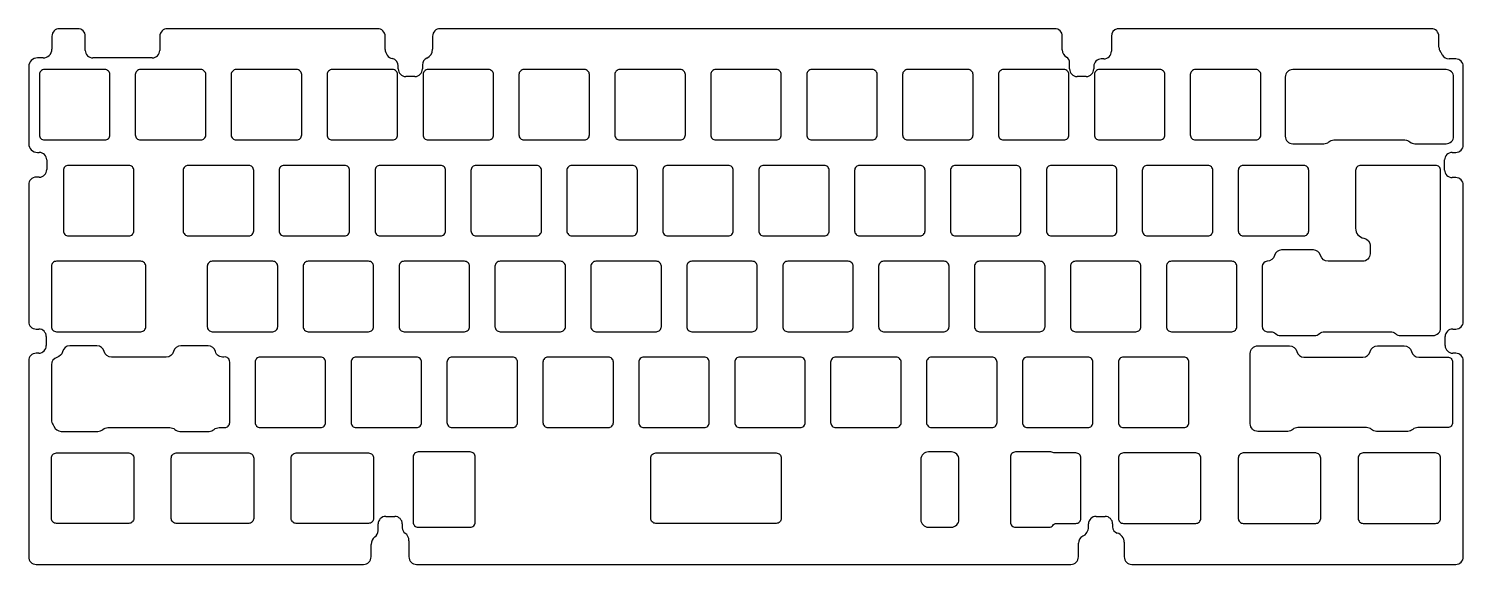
# Model space of a CAD drawing. Header units: millimetres. Extents: x -323 to -39, y 5 to 112.
import ezdxf

# ---------------------------------------------------------------- set-up
doc = ezdxf.new("R2010")
doc.units = ezdxf.units.MM
doc.header["$MEASUREMENT"] = 0

msp = doc.modelspace()

# ---------------------------------------------------------------- linework, layer by layer
for p, q in [((-313.75, 111.79), (-317.39, 111.79)), ((-254.19, 111.79), (-295.95, 111.79)), ((-126.5, 111.79), (-241.77, 111.79)), ((-126.5, 111.75), (-126.5, 111.79)), ((-119.69, 111.79), (-126.15, 111.79)), ((-44.89, 111.79), (-107.3, 111.79)), ((-107.3, 111.79), (-107.3, 111.75)), ((-318.89, 110.29), (-318.89, 107.73)), ((-312.25, 107.48), (-312.25, 110.29)), ((-297.45, 110.29), (-297.45, 107.48)), ((-252.69, 107.68), (-252.69, 110.29)), ((-243.27, 110.29), (-243.27, 107.69)), ((-118.19, 107.59), (-118.19, 110.29)), ((-108.45, 110.29), (-108.45, 107.29)), ((-43.39, 108.11), (-43.39, 110.29)), ((-320.64, 105.98), (-321.75, 105.98)), ((-298.95, 105.98), (-310.75, 105.98)), ((-109.95, 105.79), (-110.45, 105.79)), ((-40.05, 105.79), (-41.38, 105.79)), ((-323.5, 104.23), (-323.5, 88.95)), ((-250.1, 103.79), (-250.1, 104.38)), ((-245.3, 104.58), (-245.3, 103.79)), ((-116.75, 103.79), (-116.75, 105.02)), ((-111.95, 104.29), (-111.95, 103.79)), ((-38.55, 88.7), (-38.55, 104.29)), ((-246.8, 102.29), (-248.6, 102.29)), ((-113.45, 102.29), (-115.25, 102.29)), ((-321.75, 87.2), (-321.4, 87.2)), ((-319.9, 85.7), (-319.9, 83.78)), ((-42.25, 83.7), (-42.25, 85.7)), ((-40.75, 87.2), (-40.05, 87.2)), ((-323.5, 80.78), (-323.5, 53.6)), ((-321.4, 82.28), (-322, 82.28)), ((-40.05, 82.2), (-40.75, 82.2)), ((-38.55, 53.6), (-38.55, 80.7)), ((-322, 52.1), (-321.5, 52.1)), ((-40.65, 52.1), (-40.05, 52.1)), ((-320, 50.6), (-320, 48.8)), ((-42.15, 48.8), (-42.15, 50.6)), ((-323.5, 45.8), (-323.5, 6.84)), ((-321.5, 47.3), (-322, 47.3)), ((-40.05, 47.3), (-40.65, 47.3)), ((-38.55, 6.84), (-38.55, 45.8)), ((-252.59, 14.87), (-250.79, 14.87)), ((-111.5, 14.87), (-109.7, 14.87)), ((-254.09, 12), (-254.09, 13.37)), ((-249.29, 13.37), (-249.29, 12.6)), ((-113, 12.75), (-113, 13.37)), ((-108.2, 13.37), (-108.2, 12.8)), ((-255.49, 6.84), (-255.49, 9.31)), ((-247.96, 10), (-247.96, 6.84)), ((-114.99, 6.84), (-114.99, 9.56)), ((-105.9, 9.73), (-105.9, 6.84)), ((-322, 5.34), (-256.99, 5.34)), ((-246.46, 5.34), (-116.49, 5.34)), ((-104.4, 5.34), (-40.05, 5.34))]:
    msp.add_line(p, q)
for points in [[(-308.37, 103.67), (-320.37, 103.67, 0.414214), (-321.37, 102.67), (-321.37, 90.67, 0.414214), (-320.37, 89.67), (-308.37, 89.67, 0.414214), (-307.37, 90.67), (-307.37, 102.67, 0.414214)], [(-302.32, 102.67), (-302.32, 90.67, 0.414214), (-301.32, 89.67), (-289.32, 89.67, 0.414214), (-288.32, 90.67), (-288.32, 102.67, 0.414214), (-289.32, 103.67), (-301.32, 103.67, 0.414214)], [(-283.27, 102.67), (-283.27, 90.67, 0.414214), (-282.27, 89.67), (-270.27, 89.67, 0.414214), (-269.27, 90.67), (-269.27, 102.67, 0.414214), (-270.27, 103.67), (-282.27, 103.67, 0.414214)], [(-263.22, 89.67), (-251.22, 89.67, 0.414214), (-250.22, 90.67), (-250.22, 102.67, 0.414214), (-251.22, 103.67), (-263.22, 103.67, 0.414214), (-264.22, 102.67), (-264.22, 90.67, 0.414214)], [(-245.17, 102.67), (-245.17, 90.67, 0.414214), (-244.17, 89.67), (-232.17, 89.67, 0.414214), (-231.17, 90.67), (-231.17, 102.67, 0.414214), (-232.17, 103.67), (-244.17, 103.67, 0.414214)], [(-226.12, 102.67), (-226.12, 90.67, 0.414214), (-225.12, 89.67), (-213.12, 89.67, 0.414214), (-212.12, 90.67), (-212.12, 102.67, 0.414214), (-213.12, 103.67), (-225.12, 103.67, 0.414214)], [(-207.07, 102.67), (-207.07, 90.67, 0.414214), (-206.07, 89.67), (-194.07, 89.67, 0.414214), (-193.07, 90.67), (-193.07, 102.67, 0.414214), (-194.07, 103.67), (-206.07, 103.67, 0.414214)], [(-188.02, 102.67), (-188.02, 90.67, 0.414214), (-187.02, 89.67), (-175.02, 89.67, 0.414214), (-174.02, 90.67), (-174.02, 102.67, 0.414214), (-175.02, 103.67), (-187.02, 103.67, 0.414214)], [(-154.97, 90.67), (-154.97, 102.67, 0.414214), (-155.97, 103.67), (-167.97, 103.67, 0.414214), (-168.97, 102.67), (-168.97, 90.67, 0.414214), (-167.97, 89.67), (-155.97, 89.67, 0.414214)], [(-135.92, 90.67), (-135.92, 102.67, 0.414214), (-136.92, 103.67), (-148.92, 103.67, 0.414214), (-149.92, 102.67), (-149.92, 90.67, 0.414214), (-148.92, 89.67), (-136.92, 89.67, 0.414214)], [(-117.87, 103.67), (-129.87, 103.67, 0.414214), (-130.87, 102.67), (-130.87, 90.67, 0.414214), (-129.87, 89.67), (-117.87, 89.67, 0.414214), (-116.87, 90.67), (-116.87, 102.67, 0.414214)], [(-110.82, 89.67), (-98.82, 89.67, 0.414214), (-97.82, 90.67), (-97.82, 102.67, 0.414214), (-98.82, 103.67), (-110.82, 103.67, 0.414214), (-111.82, 102.67), (-111.82, 90.67, 0.414214)], [(-92.77, 102.67), (-92.77, 90.67, 0.414214), (-91.77, 89.67), (-79.77, 89.67, 0.414214), (-78.77, 90.67), (-78.77, 102.67, 0.414214), (-79.77, 103.67), (-91.77, 103.67, 0.414214)], [(-73.92, 102.17), (-73.92, 90.42, 0.414214), (-72.42, 88.92), (-66.25, 88.92, 0.182819), (-65.25, 89.29, -0.182819), (-64.26, 89.67), (-50.13, 89.67, -0.182819), (-49.14, 89.29, 0.182819), (-48.15, 88.92), (-41.97, 88.92, 0.414214), (-40.47, 90.42), (-40.47, 102.17, 0.414214), (-41.97, 103.67), (-72.42, 103.67, 0.414214)], [(-302.61, 71.62), (-302.61, 83.62, 0.414214), (-303.61, 84.62), (-315.61, 84.62, 0.414214), (-316.61, 83.62), (-316.61, 71.62, 0.414214), (-315.61, 70.62), (-303.61, 70.62, 0.414214)], [(-278.8, 71.62), (-278.8, 83.62, 0.414214), (-279.8, 84.62), (-291.8, 84.62, 0.414214), (-292.8, 83.62), (-292.8, 71.62, 0.414214), (-291.8, 70.62), (-279.8, 70.62, 0.414214)], [(-259.75, 71.62), (-259.75, 83.62, 0.414214), (-260.75, 84.62), (-272.75, 84.62, 0.414214), (-273.75, 83.62), (-273.75, 71.62, 0.414214), (-272.75, 70.62), (-260.75, 70.62, 0.414214)], [(-240.7, 71.62), (-240.7, 83.62, 0.414214), (-241.7, 84.62), (-253.7, 84.62, 0.414214), (-254.7, 83.62), (-254.7, 71.62, 0.414214), (-253.7, 70.62), (-241.7, 70.62, 0.414214)], [(-221.65, 71.62), (-221.65, 83.62, 0.414214), (-222.65, 84.62), (-234.65, 84.62, 0.414214), (-235.65, 83.62), (-235.65, 71.62, 0.414214), (-234.65, 70.62), (-222.65, 70.62, 0.414214)], [(-202.6, 71.62), (-202.6, 83.62, 0.414214), (-203.6, 84.62), (-215.6, 84.62, 0.414214), (-216.6, 83.62), (-216.6, 71.62, 0.414214), (-215.6, 70.62), (-203.6, 70.62, 0.414214)], [(-183.55, 71.62), (-183.55, 83.62, 0.414214), (-184.55, 84.62), (-196.55, 84.62, 0.414214), (-197.55, 83.62), (-197.55, 71.62, 0.414214), (-196.55, 70.62), (-184.55, 70.62, 0.414214)], [(-164.5, 71.62), (-164.5, 83.62, 0.414214), (-165.5, 84.62), (-177.5, 84.62, 0.414214), (-178.5, 83.62), (-178.5, 71.62, 0.414214), (-177.5, 70.62), (-165.5, 70.62, 0.414214)], [(-145.45, 71.62), (-145.45, 83.62, 0.414214), (-146.45, 84.62), (-158.45, 84.62, 0.414214), (-159.45, 83.62), (-159.45, 71.62, 0.414214), (-158.45, 70.62), (-146.45, 70.62, 0.414214)], [(-126.4, 71.62), (-126.4, 83.62, 0.414214), (-127.4, 84.62), (-139.4, 84.62, 0.414214), (-140.4, 83.62), (-140.4, 71.62, 0.414214), (-139.4, 70.62), (-127.4, 70.62, 0.414214)], [(-107.35, 71.62), (-107.35, 83.62, 0.414214), (-108.35, 84.62), (-120.35, 84.62, 0.414214), (-121.35, 83.62), (-121.35, 71.62, 0.414214), (-120.35, 70.62), (-108.35, 70.62, 0.414214)], [(-88.3, 71.62), (-88.3, 83.62, 0.414214), (-89.3, 84.62), (-101.3, 84.62, 0.414214), (-102.3, 83.62), (-102.3, 71.62, 0.414214), (-101.3, 70.62), (-89.3, 70.62, 0.414214)], [(-69.25, 71.62), (-69.25, 83.62, 0.414214), (-70.25, 84.62), (-82.25, 84.62, 0.414214), (-83.25, 83.62), (-83.25, 71.62, 0.414214), (-82.25, 70.62), (-70.25, 70.62, 0.414214)], [(-58.29, 70.15, -0.362966), (-57.05, 68.67), (-57.05, 67.07, -0.414214), (-58.55, 65.57), (-65.42, 65.57, -0.34196), (-66.88, 66.69, 0.34196), (-68.33, 67.82), (-74.63, 67.82, 0.34196), (-76.08, 66.69, -0.336425), (-77.5, 65.57, 0.40841), (-78.48, 64.57), (-78.48, 52.57, 0.414214), (-77.48, 51.57), (-76.81, 51.57, -0.182819), (-75.82, 51.19, 0.182819), (-74.83, 50.82), (-68.13, 50.82, 0.182819), (-67.14, 51.19, -0.182819), (-66.14, 51.57), (-53.01, 51.57, -0.182819), (-52.02, 51.19, 0.182819), (-51.03, 50.82), (-44.55, 50.82, 0.414214), (-43.05, 52.32), (-43.05, 83.62, 0.414214), (-44.05, 84.62), (-58.93, 84.62, 0.414214), (-59.93, 83.62), (-59.93, 72.12, 0.362966)], [(-317.99, 51.57), (-301.23, 51.57, 0.414214), (-300.23, 52.57), (-300.23, 64.57, 0.414214), (-301.23, 65.57), (-317.99, 65.57, 0.414214), (-318.99, 64.57), (-318.99, 52.57, 0.414214)], [(-288.03, 64.57), (-288.03, 52.57, 0.414214), (-287.03, 51.57), (-275.03, 51.57, 0.414214), (-274.03, 52.57), (-274.03, 64.57, 0.414214), (-275.03, 65.57), (-287.03, 65.57, 0.414214)], [(-268.98, 64.57), (-268.98, 52.57, 0.414214), (-267.98, 51.57), (-255.98, 51.57, 0.414214), (-254.98, 52.57), (-254.98, 64.57, 0.414214), (-255.98, 65.57), (-267.98, 65.57, 0.414214)], [(-249.93, 64.57), (-249.93, 52.57, 0.414214), (-248.93, 51.57), (-236.93, 51.57, 0.414214), (-235.93, 52.57), (-235.93, 64.57, 0.414214), (-236.93, 65.57), (-248.93, 65.57, 0.414214)], [(-230.88, 64.57), (-230.88, 52.57, 0.414214), (-229.88, 51.57), (-217.88, 51.57, 0.414214), (-216.88, 52.57), (-216.88, 64.57, 0.414214), (-217.88, 65.57), (-229.88, 65.57, 0.414214)], [(-211.83, 64.57), (-211.83, 52.57, 0.414214), (-210.83, 51.57), (-198.83, 51.57, 0.414214), (-197.83, 52.57), (-197.83, 64.57, 0.414214), (-198.83, 65.57), (-210.83, 65.57, 0.414214)], [(-192.78, 64.57), (-192.78, 52.57, 0.414214), (-191.78, 51.57), (-179.78, 51.57, 0.414214), (-178.78, 52.57), (-178.78, 64.57, 0.414214), (-179.78, 65.57), (-191.78, 65.57, 0.414214)], [(-173.73, 64.57), (-173.73, 52.57, 0.414214), (-172.73, 51.57), (-160.73, 51.57, 0.414214), (-159.73, 52.57), (-159.73, 64.57, 0.414214), (-160.73, 65.57), (-172.73, 65.57, 0.414214)], [(-154.68, 64.57), (-154.68, 52.57, 0.414214), (-153.68, 51.57), (-141.68, 51.57, 0.414214), (-140.68, 52.57), (-140.68, 64.57, 0.414214), (-141.68, 65.57), (-153.68, 65.57, 0.414214)], [(-135.63, 64.57), (-135.63, 52.57, 0.414214), (-134.63, 51.57), (-122.63, 51.57, 0.414214), (-121.63, 52.57), (-121.63, 64.57, 0.414214), (-122.63, 65.57), (-134.63, 65.57, 0.414214)], [(-116.58, 64.57), (-116.58, 52.57, 0.414214), (-115.58, 51.57), (-103.58, 51.57, 0.414214), (-102.58, 52.57), (-102.58, 64.57, 0.414214), (-103.58, 65.57), (-115.58, 65.57, 0.414214)], [(-97.53, 64.57), (-97.53, 52.57, 0.414214), (-96.53, 51.57), (-84.53, 51.57, 0.414214), (-83.53, 52.57), (-83.53, 64.57, 0.414214), (-84.53, 65.57), (-96.53, 65.57, 0.414214)], [(-318.65, 33.07, -0.086915), (-318.48, 32.77, 0.317518), (-317.06, 31.77), (-309.74, 31.77, 0.182806), (-308.75, 32.14, -0.182806), (-307.75, 32.52), (-295.45, 32.52, -0.182806), (-294.46, 32.14, 0.182806), (-293.47, 31.77), (-287.67, 31.77, 0.182806), (-286.68, 32.14, -0.182806), (-285.68, 32.52), (-284.56, 32.52, 0.414214), (-283.56, 33.52), (-283.56, 45.55, 0.462875), (-284.72, 46.54, -0.388358), (-286.42, 47.64, 0.342101), (-287.87, 48.77), (-293.27, 48.77, 0.34196), (-294.72, 47.64, -0.34196), (-296.17, 46.52), (-307.04, 46.52, -0.34196), (-308.49, 47.64, 0.34196), (-309.94, 48.77), (-315.34, 48.77, 0.351843), (-316.8, 47.59, -0.279599), (-317.88, 46.47, 0.339198), (-318.99, 45.02), (-318.99, 34.02, 0.173661)], [(-79.36, 31.77, -0.414214), (-80.86, 33.27), (-80.86, 47.27, -0.414214), (-79.36, 48.77), (-73.09, 48.77, -0.34196), (-71.64, 47.64, 0.34196), (-70.19, 46.52), (-58.49, 46.52, 0.34196), (-57.04, 47.64, -0.34196), (-55.59, 48.77), (-50.29, 48.77, -0.34196), (-48.84, 47.64, 0.34196), (-47.39, 46.52), (-41.67, 46.52, -0.414214), (-40.67, 45.52), (-40.67, 33.52, -0.414214), (-41.67, 32.52), (-47.6, 32.52, 0.182806), (-48.6, 32.14, -0.182806), (-49.59, 31.77), (-55.79, 31.77, -0.182806), (-56.78, 32.14, 0.182806), (-57.78, 32.52), (-71.4, 32.52, 0.182806), (-72.4, 32.14, -0.182806), (-73.39, 31.77)], [(-277.51, 32.52), (-265.51, 32.52, 0.414214), (-264.51, 33.52), (-264.51, 45.52, 0.414214), (-265.51, 46.52), (-277.51, 46.52, 0.414214), (-278.51, 45.52), (-278.51, 33.52, 0.414214)], [(-258.46, 32.52), (-246.46, 32.52, 0.414214), (-245.46, 33.52), (-245.46, 45.52, 0.414214), (-246.46, 46.52), (-258.46, 46.52, 0.414214), (-259.46, 45.52), (-259.46, 33.52, 0.414214)], [(-239.41, 32.52), (-227.41, 32.52, 0.414214), (-226.41, 33.52), (-226.41, 45.52, 0.414214), (-227.41, 46.52), (-239.41, 46.52, 0.414214), (-240.41, 45.52), (-240.41, 33.52, 0.414214)], [(-220.36, 32.52), (-208.36, 32.52, 0.414214), (-207.36, 33.52), (-207.36, 45.52, 0.414214), (-208.36, 46.52), (-220.36, 46.52, 0.414214), (-221.36, 45.52), (-221.36, 33.52, 0.414214)], [(-201.31, 32.52), (-189.31, 32.52, 0.414214), (-188.31, 33.52), (-188.31, 45.52, 0.414214), (-189.31, 46.52), (-201.31, 46.52, 0.414214), (-202.31, 45.52), (-202.31, 33.52, 0.414214)], [(-182.26, 32.52), (-170.26, 32.52, 0.414214), (-169.26, 33.52), (-169.26, 45.52, 0.414214), (-170.26, 46.52), (-182.26, 46.52, 0.414214), (-183.26, 45.52), (-183.26, 33.52, 0.414214)], [(-163.21, 32.52), (-151.21, 32.52, 0.414214), (-150.21, 33.52), (-150.21, 45.52, 0.414214), (-151.21, 46.52), (-163.21, 46.52, 0.414214), (-164.21, 45.52), (-164.21, 33.52, 0.414214)], [(-144.16, 32.52), (-132.16, 32.52, 0.414214), (-131.16, 33.52), (-131.16, 45.52, 0.414214), (-132.16, 46.52), (-144.16, 46.52, 0.414214), (-145.16, 45.52), (-145.16, 33.52, 0.414214)], [(-125.11, 32.52), (-113.11, 32.52, 0.414214), (-112.11, 33.52), (-112.11, 45.52, 0.414214), (-113.11, 46.52), (-125.11, 46.52, 0.414214), (-126.11, 45.52), (-126.11, 33.52, 0.414214)], [(-106.06, 32.52), (-94.06, 32.52, 0.414214), (-93.06, 33.52), (-93.06, 45.52, 0.414214), (-94.06, 46.52), (-106.06, 46.52, 0.414214), (-107.06, 45.52), (-107.06, 33.52, 0.414214)], [(-318.99, 26.47, -0.414214), (-317.99, 27.47), (-303.61, 27.47, -0.414214), (-302.61, 26.47), (-302.61, 14.47, -0.414214), (-303.61, 13.47), (-317.99, 13.47, -0.414214), (-318.99, 14.47)], [(-295.18, 26.47, -0.414214), (-294.18, 27.47), (-279.8, 27.47, -0.414214), (-278.8, 26.47), (-278.8, 14.47, -0.414214), (-279.8, 13.47), (-294.18, 13.47, -0.414214), (-295.18, 14.47)], [(-271.36, 26.47, -0.414214), (-270.36, 27.47), (-255.98, 27.47, -0.414214), (-254.98, 26.47), (-254.98, 14.47, -0.414214), (-255.98, 13.47), (-270.36, 13.47, -0.414214), (-271.36, 14.47)], [(-240.94, 27.67, -0.007337), (-240.97, 27.67), (-246.13, 27.67, 0.414214), (-247.13, 26.67), (-247.13, 13.72, 0.414214), (-246.13, 12.72), (-235.8, 12.72, 0.414214), (-234.8, 13.72), (-234.8, 26.67, 0.414214), (-235.8, 27.67), (-240.87, 27.67, 0.007337)], [(-175.02, 27.47, -0.414214), (-174.02, 26.47), (-174.02, 14.47, -0.414214), (-175.02, 13.47), (-198.93, 13.47, -0.414214), (-199.93, 14.47), (-199.93, 26.47, -0.414214), (-198.93, 27.47)], [(-140.23, 27.67), (-144.8, 27.67, 0.414214), (-146.3, 26.17), (-146.3, 14.22, 0.414214), (-144.8, 12.72), (-140.23, 12.72, 0.414214), (-138.73, 14.22), (-138.73, 26.17, 0.414214)], [(-119.63, 27.47, -0.113585), (-120.06, 27.57, 0.113585), (-120.5, 27.67), (-127.49, 27.67, 0.414214), (-128.49, 26.67), (-128.49, 13.72, 0.414214), (-127.49, 12.72), (-120.85, 12.72, 0.227909), (-120.07, 13.09, -0.227909), (-119.29, 13.47), (-115.49, 13.47, 0.414214), (-114.49, 14.47), (-114.49, 26.47, 0.414214), (-115.49, 27.47)], [(-90.68, 14.47), (-90.68, 26.47, 0.414214), (-91.68, 27.47), (-106.06, 27.47, 0.414214), (-107.06, 26.47), (-107.06, 14.47, 0.414214), (-106.06, 13.47), (-91.68, 13.47, 0.414214)], [(-66.87, 14.47), (-66.87, 26.47, 0.414214), (-67.87, 27.47), (-82.25, 27.47, 0.414214), (-83.25, 26.47), (-83.25, 14.47, 0.414214), (-82.25, 13.47), (-67.87, 13.47, 0.414214)], [(-44.05, 27.47), (-58.43, 27.47, 0.414214), (-59.43, 26.47), (-59.43, 14.47, 0.414214), (-58.43, 13.47), (-44.05, 13.47, 0.414214), (-43.05, 14.47), (-43.05, 26.47, 0.414214)]]:
    msp.add_lwpolyline(points, format="xyb", close=True)
for centre, radius, start, end in [((-317.39, 110.29), 1.5, 90, 180), ((-313.75, 110.29), 1.5, 0, 90), ((-295.95, 110.29), 1.5, 90, 180), ((-254.19, 110.29), 1.5, 0, 90), ((-241.77, 110.29), 1.5, 90, 180), ((-126.15, 110.29), 1.5, 90, 103.7769), ((-119.69, 110.29), 1.5, 0, 90), ((-106.95, 110.29), 1.5, 103.7769, 180), ((-44.89, 110.29), 1.5, 0, 90), ((-321.75, 104.23), 1.75, 90, 180), ((-320.64, 107.73), 1.75, 270, 0), ((-310.75, 107.48), 1.5, 180, 270), ((-298.95, 107.48), 1.5, 270, 0), ((-250.79, 107.68), 1.9, 180, 256.2269), ((-251.6, 104.38), 1.5, 0, 76.2269), ((-243.8, 104.58), 1.5, 113.8478, 180), ((-245.17, 107.69), 1.9, 293.8478, 0), ((-116.49, 107.59), 1.7, 180, 238.7683), ((-118.05, 105.02), 1.3, 0, 58.7683), ((-110.45, 104.29), 1.5, 90, 180), ((-109.95, 107.29), 1.5, 270, 0), ((-41.89, 108.11), 1.5, 180, 217.5725), ((-45.85, 105.06), 3.5, 26.5235, 37.5725), ((-41.38, 107.29), 1.5, 206.5235, 270), ((-40.05, 104.29), 1.5, 0, 90), ((-248.6, 103.79), 1.5, 180, 270), ((-246.8, 103.79), 1.5, 270, 0), ((-115.25, 103.79), 1.5, 180, 270), ((-113.45, 103.79), 1.5, 270, 0), ((-321.75, 88.95), 1.75, 180, 270), ((-40.05, 88.7), 1.5, 270, 0), ((-321.4, 85.7), 1.5, 0, 90), ((-40.75, 85.7), 1.5, 90, 180), ((-321.4, 83.78), 1.5, 270, 0), ((-40.75, 83.7), 1.5, 180, 270), ((-322, 80.78), 1.5, 90, 180), ((-40.05, 80.7), 1.5, 0, 90), ((-322, 53.6), 1.5, 180, 270), ((-321.5, 50.6), 1.5, 0, 90), ((-40.65, 50.6), 1.5, 90, 180), ((-40.05, 53.6), 1.5, 270, 0), ((-321.5, 48.8), 1.5, 270, 0), ((-40.65, 48.8), 1.5, 180, 270), ((-322, 45.8), 1.5, 90, 180), ((-40.05, 45.8), 1.5, 0, 90), ((-252.59, 13.37), 1.5, 90, 180), ((-250.79, 13.37), 1.5, 0, 90), ((-111.5, 13.37), 1.5, 90, 180), ((-109.7, 13.37), 1.5, 0, 90), ((-255.59, 12), 1.5, 305.2, 0), ((-247.99, 12.6), 1.3, 180, 234.3207), ((-249.86, 10), 1.9, 0, 54.3207), ((-115.05, 12.75), 2.05, 296.0322, 0), ((-106.9, 12.8), 1.3, 180, 253.695), ((-107.8, 9.73), 1.9, 0, 73.695), ((-253.69, 9.31), 1.8, 125.2, 180), ((-113.49, 9.56), 1.5, 116.0322, 180), ((-322, 6.84), 1.5, 180, 270), ((-256.99, 6.84), 1.5, 270, 0), ((-246.46, 6.84), 1.5, 180, 270), ((-116.49, 6.84), 1.5, 270, 0), ((-104.4, 6.84), 1.5, 180, 270), ((-40.05, 6.84), 1.5, 270, 0)]:
    msp.add_arc(centre, radius, start, end)

doc.saveas('drawing.dxf')
